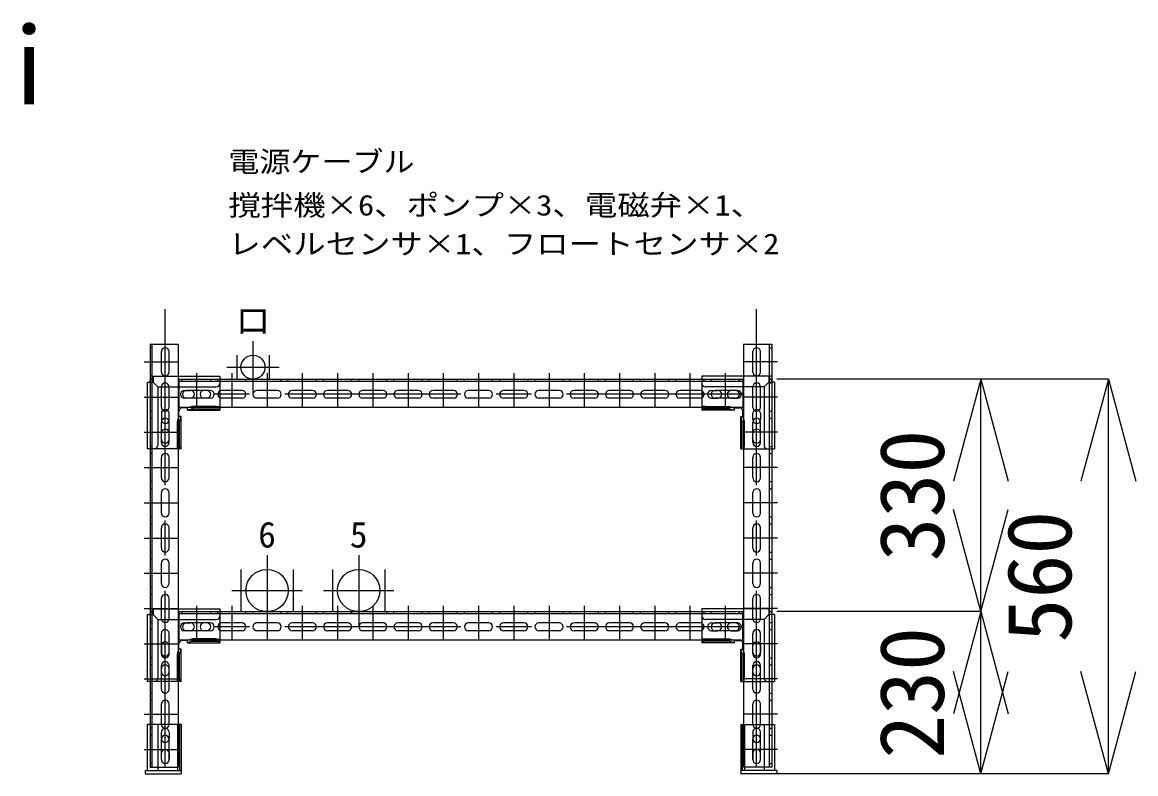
# Model space of a CAD drawing. Units: millimetres at full size, sheet at 1:50. Extents: x -29943 to 12787, y -4404 to 10657.
# Drawn here: x -1909 to -330, y -2350 to -1283 of the extents above; entities that cross this region are included whole.
import ezdxf
from ezdxf.enums import TextEntityAlignment as Align

# ---------------------------------------------------------------- set-up
doc = ezdxf.new("R2010")
doc.units = ezdxf.units.MM
doc.header["$LTSCALE"] = 50
doc.linetypes.add('CHAIN1', pattern=[8, 5, -1, 1, -1])
for name, color, linetype, lineweight in [('0-0_マルチ横', 3, 'Continuous', 9), ('0-1_接続金具', 7, 'Continuous', 18), ('0-3_マルチ縦', 3, 'Continuous', 9), ('0-D_PS寸法', 4, 'Continuous', 9), ('0-F_文字', 7, 'Continuous', 9), ('1-4_5\u3000冷却水移送配管', 7, 'Continuous', 9), ('1-5_6\u3000冷却水返送配管', 7, 'Continuous', 9), ('2-1_18\u3000汚泥洗浄設備用', 4, 'Continuous', 9)]:
    doc.layers.add(name, color=color, linetype=linetype, lineweight=lineweight)
doc.layers.add('0-8_PS№', color=7, linetype='Continuous')
doc.styles.add('ＭＳ ゴシック', font='')
doc.styles.get('ＭＳ ゴシック').set_extended_font_data('MS Gothic')

msp = doc.modelspace()

# ---------------------------------------------------------------- linework, layer by layer
at = {"layer": '0-0_マルチ横', "color": 4, "linetype": 'CHAIN1'}
for p, q in [((-1662.07, -1781.24), (-1662.07, -1829.54)), ((-1612.07, -1781.24), (-1612.07, -1829.54)), ((-1562.07, -1781.24), (-1562.07, -1829.54)), ((-1512.07, -1781.24), (-1512.07, -1829.54)), ((-1462.07, -1781.24), (-1462.07, -1829.54)), ((-1412.07, -1781.24), (-1412.07, -1829.54)), ((-1362.07, -1781.24), (-1362.07, -1829.54)), ((-1312.07, -1781.24), (-1312.07, -1829.54)), ((-1262.07, -1781.24), (-1262.07, -1829.54)), ((-1212.07, -1781.24), (-1212.07, -1829.54)), ((-1162.07, -1781.24), (-1162.07, -1829.54)), ((-1112.07, -1781.24), (-1112.07, -1829.54)), ((-1062.07, -1781.24), (-1062.07, -1829.54)), ((-1012.07, -1781.24), (-1012.07, -1829.54)), ((-962.07, -1781.24), (-962.07, -1829.54)), ((-912.07, -1781.24), (-912.07, -1829.54)), ((-887.07, -1811.04), (-1687.07, -1811.04)), ((-1662.07, -2111.24), (-1662.07, -2159.54)), ((-1612.07, -2111.24), (-1612.07, -2159.54)), ((-1562.07, -2111.24), (-1562.07, -2159.54)), ((-1512.07, -2111.24), (-1512.07, -2159.54)), ((-1462.07, -2111.24), (-1462.07, -2159.54)), ((-1412.07, -2111.24), (-1412.07, -2159.54)), ((-1362.07, -2111.24), (-1362.07, -2159.54)), ((-1312.07, -2111.24), (-1312.07, -2159.54)), ((-1262.07, -2111.24), (-1262.07, -2159.54)), ((-1212.07, -2111.24), (-1212.07, -2159.54)), ((-1162.07, -2111.24), (-1162.07, -2159.54)), ((-1112.07, -2111.24), (-1112.07, -2159.54)), ((-1062.07, -2111.24), (-1062.07, -2159.54)), ((-1012.07, -2111.24), (-1012.07, -2159.54)), ((-962.07, -2111.24), (-962.07, -2159.54)), ((-912.07, -2111.24), (-912.07, -2159.54)), ((-887.07, -2141.04), (-1687.07, -2141.04))]:
    msp.add_line(p, q, dxfattribs=at)
at = {"layer": '0-0_マルチ横'}
for p, q in [((-1687.07, -1789.54), (-1687.07, -1829.54)), ((-1687.07, -1789.54), (-887.07, -1789.54)), ((-887.07, -1792.74), (-1687.07, -1792.74)), ((-1682.07, -1792.74), (-1682.07, -1789.54)), ((-1642.07, -1792.74), (-1642.07, -1789.54)), ((-1632.07, -1792.74), (-1632.07, -1789.54)), ((-1592.07, -1792.74), (-1592.07, -1789.54)), ((-1582.07, -1792.74), (-1582.07, -1789.54)), ((-1542.07, -1792.74), (-1542.07, -1789.54)), ((-1532.07, -1792.74), (-1532.07, -1789.54)), ((-1492.07, -1792.74), (-1492.07, -1789.54)), ((-1482.07, -1792.74), (-1482.07, -1789.54)), ((-1442.07, -1792.74), (-1442.07, -1789.54)), ((-1432.07, -1792.74), (-1432.07, -1789.54)), ((-1392.07, -1792.74), (-1392.07, -1789.54)), ((-1382.07, -1792.74), (-1382.07, -1789.54)), ((-1342.07, -1792.74), (-1342.07, -1789.54)), ((-1332.07, -1792.74), (-1332.07, -1789.54)), ((-1292.07, -1792.74), (-1292.07, -1789.54)), ((-1282.07, -1792.74), (-1282.07, -1789.54)), ((-1242.07, -1792.74), (-1242.07, -1789.54)), ((-1232.07, -1792.74), (-1232.07, -1789.54)), ((-1192.07, -1792.74), (-1192.07, -1789.54)), ((-1182.07, -1792.74), (-1182.07, -1789.54)), ((-1142.07, -1792.74), (-1142.07, -1789.54)), ((-1132.07, -1792.74), (-1132.07, -1789.54)), ((-1092.07, -1792.74), (-1092.07, -1789.54)), ((-1082.07, -1792.74), (-1082.07, -1789.54)), ((-1042.07, -1792.74), (-1042.07, -1789.54)), ((-1032.07, -1792.74), (-1032.07, -1789.54)), ((-992.07, -1792.74), (-992.07, -1789.54)), ((-982.07, -1792.74), (-982.07, -1789.54)), ((-942.07, -1792.74), (-942.07, -1789.54)), ((-932.07, -1792.74), (-932.07, -1789.54)), ((-892.07, -1792.74), (-892.07, -1789.54)), ((-887.07, -1789.54), (-887.07, -1829.54)), ((-1647.57, -1805.54), (-1676.57, -1805.54)), ((-1647.57, -1816.54), (-1676.57, -1816.54)), ((-1597.57, -1805.54), (-1626.57, -1805.54)), ((-1597.57, -1816.54), (-1626.57, -1816.54)), ((-1547.57, -1805.54), (-1576.57, -1805.54)), ((-1547.57, -1816.54), (-1576.57, -1816.54)), ((-1497.57, -1805.54), (-1526.57, -1805.54)), ((-1497.57, -1816.54), (-1526.57, -1816.54)), ((-1447.57, -1805.54), (-1476.57, -1805.54)), ((-1447.57, -1816.54), (-1476.57, -1816.54)), ((-1397.57, -1805.54), (-1426.57, -1805.54)), ((-1397.57, -1816.54), (-1426.57, -1816.54)), ((-1347.57, -1805.54), (-1376.57, -1805.54)), ((-1347.57, -1816.54), (-1376.57, -1816.54)), ((-1297.57, -1805.54), (-1326.57, -1805.54)), ((-1297.57, -1816.54), (-1326.57, -1816.54)), ((-1247.57, -1805.54), (-1276.57, -1805.54)), ((-1247.57, -1816.54), (-1276.57, -1816.54)), ((-1197.57, -1805.54), (-1226.57, -1805.54)), ((-1197.57, -1816.54), (-1226.57, -1816.54)), ((-1147.57, -1805.54), (-1176.57, -1805.54)), ((-1147.57, -1816.54), (-1176.57, -1816.54)), ((-1097.57, -1805.54), (-1126.57, -1805.54)), ((-1097.57, -1816.54), (-1126.57, -1816.54)), ((-1047.57, -1805.54), (-1076.57, -1805.54)), ((-1047.57, -1816.54), (-1076.57, -1816.54)), ((-997.57, -1805.54), (-1026.57, -1805.54)), ((-997.57, -1816.54), (-1026.57, -1816.54)), ((-947.57, -1805.54), (-976.57, -1805.54)), ((-947.57, -1816.54), (-976.57, -1816.54)), ((-897.57, -1805.54), (-926.57, -1805.54)), ((-897.57, -1816.54), (-926.57, -1816.54)), ((-1687.07, -1829.54), (-887.07, -1829.54)), ((-1687.07, -2119.54), (-1687.07, -2159.54)), ((-1687.07, -2119.54), (-887.07, -2119.54)), ((-887.07, -2122.74), (-1687.07, -2122.74)), ((-1682.07, -2122.74), (-1682.07, -2119.54)), ((-1642.07, -2122.74), (-1642.07, -2119.54)), ((-1632.07, -2122.74), (-1632.07, -2119.54)), ((-1592.07, -2122.74), (-1592.07, -2119.54)), ((-1582.07, -2122.74), (-1582.07, -2119.54)), ((-1542.07, -2122.74), (-1542.07, -2119.54)), ((-1532.07, -2122.74), (-1532.07, -2119.54)), ((-1492.07, -2122.74), (-1492.07, -2119.54)), ((-1482.07, -2122.74), (-1482.07, -2119.54)), ((-1442.07, -2122.74), (-1442.07, -2119.54)), ((-1432.07, -2122.74), (-1432.07, -2119.54)), ((-1392.07, -2122.74), (-1392.07, -2119.54)), ((-1382.07, -2122.74), (-1382.07, -2119.54)), ((-1342.07, -2122.74), (-1342.07, -2119.54)), ((-1332.07, -2122.74), (-1332.07, -2119.54)), ((-1292.07, -2122.74), (-1292.07, -2119.54)), ((-1282.07, -2122.74), (-1282.07, -2119.54)), ((-1242.07, -2122.74), (-1242.07, -2119.54)), ((-1232.07, -2122.74), (-1232.07, -2119.54)), ((-1192.07, -2122.74), (-1192.07, -2119.54)), ((-1182.07, -2122.74), (-1182.07, -2119.54)), ((-1142.07, -2122.74), (-1142.07, -2119.54)), ((-1132.07, -2122.74), (-1132.07, -2119.54)), ((-1092.07, -2122.74), (-1092.07, -2119.54)), ((-1082.07, -2122.74), (-1082.07, -2119.54)), ((-1042.07, -2122.74), (-1042.07, -2119.54)), ((-1032.07, -2122.74), (-1032.07, -2119.54)), ((-992.07, -2122.74), (-992.07, -2119.54)), ((-982.07, -2122.74), (-982.07, -2119.54)), ((-942.07, -2122.74), (-942.07, -2119.54)), ((-932.07, -2122.74), (-932.07, -2119.54)), ((-892.07, -2122.74), (-892.07, -2119.54)), ((-887.07, -2159.54), (-887.07, -2119.54)), ((-1647.57, -2135.54), (-1676.57, -2135.54)), ((-1647.57, -2146.54), (-1676.57, -2146.54)), ((-1597.57, -2135.54), (-1626.57, -2135.54)), ((-1597.57, -2146.54), (-1626.57, -2146.54)), ((-1547.57, -2135.54), (-1576.57, -2135.54)), ((-1547.57, -2146.54), (-1576.57, -2146.54)), ((-1497.57, -2135.54), (-1526.57, -2135.54)), ((-1497.57, -2146.54), (-1526.57, -2146.54)), ((-1447.57, -2135.54), (-1476.57, -2135.54)), ((-1447.57, -2146.54), (-1476.57, -2146.54)), ((-1397.57, -2135.54), (-1426.57, -2135.54)), ((-1397.57, -2146.54), (-1426.57, -2146.54)), ((-1347.57, -2135.54), (-1376.57, -2135.54)), ((-1347.57, -2146.54), (-1376.57, -2146.54)), ((-1297.57, -2135.54), (-1326.57, -2135.54)), ((-1297.57, -2146.54), (-1326.57, -2146.54)), ((-1247.57, -2135.54), (-1276.57, -2135.54)), ((-1247.57, -2146.54), (-1276.57, -2146.54)), ((-1197.57, -2135.54), (-1226.57, -2135.54)), ((-1197.57, -2146.54), (-1226.57, -2146.54)), ((-1147.57, -2135.54), (-1176.57, -2135.54)), ((-1147.57, -2146.54), (-1176.57, -2146.54)), ((-1097.57, -2135.54), (-1126.57, -2135.54)), ((-1097.57, -2146.54), (-1126.57, -2146.54)), ((-1047.57, -2135.54), (-1076.57, -2135.54)), ((-1047.57, -2146.54), (-1076.57, -2146.54)), ((-997.57, -2135.54), (-1026.57, -2135.54)), ((-997.57, -2146.54), (-1026.57, -2146.54)), ((-947.57, -2135.54), (-976.57, -2135.54)), ((-947.57, -2146.54), (-976.57, -2146.54)), ((-897.57, -2135.54), (-926.57, -2135.54)), ((-897.57, -2146.54), (-926.57, -2146.54)), ((-1687.07, -2159.54), (-887.07, -2159.54))]:
    msp.add_line(p, q, dxfattribs=at)
for centre, start, end in [((-1676.57, -1811.04), 90, 270), ((-1647.57, -1811.04), 270, 90), ((-1626.57, -1811.04), 90, 270), ((-1597.57, -1811.04), 270, 90), ((-1576.57, -1811.04), 90, 270), ((-1547.57, -1811.04), 270, 90), ((-1526.57, -1811.04), 90, 270), ((-1497.57, -1811.04), 270, 90), ((-1476.57, -1811.04), 90, 270), ((-1447.57, -1811.04), 270, 90), ((-1426.57, -1811.04), 90, 270), ((-1397.57, -1811.04), 270, 90), ((-1376.57, -1811.04), 90, 270), ((-1347.57, -1811.04), 270, 90), ((-1326.57, -1811.04), 90, 270), ((-1297.57, -1811.04), 270, 90), ((-1276.57, -1811.04), 90, 270), ((-1247.57, -1811.04), 270, 90), ((-1226.57, -1811.04), 90, 270), ((-1197.57, -1811.04), 270, 90), ((-1176.57, -1811.04), 90, 270), ((-1147.57, -1811.04), 270, 90), ((-1126.57, -1811.04), 90, 270), ((-1097.57, -1811.04), 270, 90), ((-1076.57, -1811.04), 90, 270), ((-1047.57, -1811.04), 270, 90), ((-1026.57, -1811.04), 90, 270), ((-997.57, -1811.04), 270, 90), ((-976.57, -1811.04), 90, 270), ((-947.57, -1811.04), 270, 90), ((-926.57, -1811.04), 90, 270), ((-897.57, -1811.04), 270, 90), ((-1676.57, -2141.04), 90, 270), ((-1647.57, -2141.04), 270, 90), ((-1626.57, -2141.04), 90, 270), ((-1597.57, -2141.04), 270, 90), ((-1576.57, -2141.04), 90, 270), ((-1547.57, -2141.04), 270, 90), ((-1526.57, -2141.04), 90, 270), ((-1497.57, -2141.04), 270, 90), ((-1476.57, -2141.04), 90, 270), ((-1447.57, -2141.04), 270, 90), ((-1426.57, -2141.04), 90, 270), ((-1397.57, -2141.04), 270, 90), ((-1376.57, -2141.04), 90, 270), ((-1347.57, -2141.04), 270, 90), ((-1326.57, -2141.04), 90, 270), ((-1297.57, -2141.04), 270, 90), ((-1276.57, -2141.04), 90, 270), ((-1247.57, -2141.04), 270, 90), ((-1226.57, -2141.04), 90, 270), ((-1197.57, -2141.04), 270, 90), ((-1176.57, -2141.04), 90, 270), ((-1147.57, -2141.04), 270, 90), ((-1126.57, -2141.04), 90, 270), ((-1097.57, -2141.04), 270, 90), ((-1076.57, -2141.04), 90, 270), ((-1047.57, -2141.04), 270, 90), ((-1026.57, -2141.04), 90, 270), ((-997.57, -2141.04), 270, 90), ((-976.57, -2141.04), 90, 270), ((-947.57, -2141.04), 270, 90), ((-926.57, -2141.04), 90, 270), ((-897.57, -2141.04), 270, 90)]:
    msp.add_arc(centre, 5.5, start, end, dxfattribs=at)
at = {"layer": '0-1_接続金具'}
for p, q in [((-1732.07, -1793.79), (-1732.07, -1888.54)), ((-1732.07, -1793.79), (-1723.82, -1793.79)), ((-1723.82, -1785.54), (-1629.07, -1785.54)), ((-1723.82, -1785.54), (-1723.82, -1793.79)), ((-1723.82, -1793.79), (-1717.07, -1800.54)), ((-1717.07, -1800.54), (-1717.07, -1883.54)), ((-1717.07, -1800.54), (-1634.07, -1800.54)), ((-1629.07, -1785.54), (-1629.07, -1833.54)), ((-850.32, -1785.54), (-945.07, -1785.54)), ((-945.07, -1785.54), (-945.07, -1833.54)), ((-857.07, -1800.54), (-940.07, -1800.54)), ((-850.32, -1793.79), (-857.07, -1800.54)), ((-857.07, -1800.54), (-857.07, -1883.54)), ((-850.32, -1785.54), (-850.32, -1793.79)), ((-842.07, -1793.79), (-850.32, -1793.79)), ((-842.07, -1793.79), (-842.07, -1888.54)), ((-1679.57, -1805.54), (-1670.57, -1805.54)), ((-1670.57, -1816.54), (-1679.57, -1816.54)), ((-1642.57, -1805.54), (-1651.57, -1805.54)), ((-1642.57, -1816.54), (-1651.57, -1816.54)), ((-931.57, -1805.54), (-922.57, -1805.54)), ((-931.57, -1816.54), (-922.57, -1816.54)), ((-894.57, -1805.54), (-903.57, -1805.54)), ((-903.57, -1816.54), (-894.57, -1816.54)), ((-1675.07, -1830.38), (-1682.22, -1830.38)), ((-1668, -1828.33), (-1675.07, -1830.38)), ((-1675.07, -1833.54), (-1675.07, -1830.38)), ((-1668, -1831.48), (-1675.07, -1833.54)), ((-1668, -1831.48), (-1668, -1828.33)), ((-1634.07, -1828.33), (-1668, -1828.33)), ((-1668, -1831.48), (-1634.07, -1831.48)), ((-940.07, -1828.33), (-906.14, -1828.33)), ((-906.14, -1831.48), (-940.07, -1831.48)), ((-906.14, -1828.33), (-899.07, -1830.38)), ((-906.14, -1831.48), (-906.14, -1828.33)), ((-906.14, -1831.48), (-899.07, -1833.54)), ((-899.07, -1830.38), (-891.92, -1830.38)), ((-899.07, -1833.54), (-899.07, -1830.38)), ((-1712.07, -1838.04), (-1712.07, -1847.04)), ((-1701.07, -1847.04), (-1701.07, -1838.04)), ((-1689.28, -1849.61), (-1687.22, -1842.54)), ((-1687.22, -1842.54), (-1687.22, -1835.38)), ((-1684.07, -1842.54), (-1687.22, -1842.54)), ((-1686.13, -1849.61), (-1684.07, -1842.54)), ((-1684.07, -1888.54), (-1684.07, -1842.54)), ((-1675.07, -1833.54), (-1629.07, -1833.54)), ((-899.07, -1833.54), (-945.07, -1833.54)), ((-888.01, -1849.61), (-890.07, -1842.54)), ((-890.07, -1888.54), (-890.07, -1842.54)), ((-890.07, -1842.54), (-886.92, -1842.54)), ((-886.92, -1842.54), (-886.92, -1835.38)), ((-884.86, -1849.61), (-886.92, -1842.54)), ((-873.07, -1847.04), (-873.07, -1838.04)), ((-862.07, -1838.04), (-862.07, -1847.04)), ((-1686.13, -1849.61), (-1689.28, -1849.61)), ((-1689.28, -1883.54), (-1689.28, -1849.61)), ((-1686.13, -1883.54), (-1686.13, -1849.61)), ((-888.01, -1849.61), (-884.86, -1849.61)), ((-888.01, -1883.54), (-888.01, -1849.61)), ((-884.86, -1883.54), (-884.86, -1849.61)), ((-1712.07, -1875.04), (-1712.07, -1866.04)), ((-1701.07, -1875.04), (-1701.07, -1866.04)), ((-873.07, -1875.04), (-873.07, -1866.04)), ((-862.07, -1875.04), (-862.07, -1866.04)), ((-1684.07, -1888.54), (-1732.07, -1888.54)), ((-890.07, -1888.54), (-842.07, -1888.54)), ((-1723.82, -2115.54), (-1629.07, -2115.54)), ((-1723.82, -2115.54), (-1723.82, -2123.79)), ((-1629.07, -2115.54), (-1629.07, -2163.54)), ((-850.32, -2115.54), (-945.07, -2115.54)), ((-945.07, -2115.54), (-945.07, -2163.54)), ((-850.32, -2115.54), (-850.32, -2123.79)), ((-1732.07, -2123.79), (-1732.07, -2218.54)), ((-1732.07, -2123.79), (-1723.82, -2123.79)), ((-1723.82, -2123.79), (-1717.07, -2130.54)), ((-1717.07, -2130.54), (-1717.07, -2213.54)), ((-1717.07, -2130.54), (-1634.07, -2130.54)), ((-857.07, -2130.54), (-940.07, -2130.54)), ((-850.32, -2123.79), (-857.07, -2130.54)), ((-857.07, -2130.54), (-857.07, -2213.54)), ((-842.07, -2123.79), (-850.32, -2123.79)), ((-842.07, -2123.79), (-842.07, -2218.54)), ((-1679.57, -2135.54), (-1670.57, -2135.54)), ((-1670.57, -2146.54), (-1679.57, -2146.54)), ((-1642.57, -2135.54), (-1651.57, -2135.54)), ((-1642.57, -2146.54), (-1651.57, -2146.54)), ((-931.57, -2135.54), (-922.57, -2135.54)), ((-931.57, -2146.54), (-922.57, -2146.54)), ((-894.57, -2135.54), (-903.57, -2135.54)), ((-903.57, -2146.54), (-894.57, -2146.54)), ((-1675.07, -2160.38), (-1682.22, -2160.38)), ((-1668, -2158.33), (-1675.07, -2160.38)), ((-1675.07, -2163.54), (-1675.07, -2160.38)), ((-1668, -2161.48), (-1675.07, -2163.54)), ((-1675.07, -2163.54), (-1629.07, -2163.54)), ((-1668, -2161.48), (-1668, -2158.33)), ((-1634.07, -2158.33), (-1668, -2158.33)), ((-1668, -2161.48), (-1634.07, -2161.48)), ((-899.07, -2163.54), (-945.07, -2163.54)), ((-940.07, -2158.33), (-906.14, -2158.33)), ((-906.14, -2161.48), (-940.07, -2161.48)), ((-906.14, -2158.33), (-899.07, -2160.38)), ((-906.14, -2161.48), (-906.14, -2158.33)), ((-906.14, -2161.48), (-899.07, -2163.54)), ((-899.07, -2160.38), (-891.92, -2160.38)), ((-899.07, -2163.54), (-899.07, -2160.38)), ((-1712.07, -2168.04), (-1712.07, -2177.04)), ((-1701.07, -2177.04), (-1701.07, -2168.04)), ((-1689.28, -2179.61), (-1687.22, -2172.54)), ((-1686.13, -2179.61), (-1689.28, -2179.61)), ((-1689.28, -2213.54), (-1689.28, -2179.61)), ((-1687.22, -2172.54), (-1687.22, -2165.38)), ((-1684.07, -2172.54), (-1687.22, -2172.54)), ((-1686.13, -2179.61), (-1684.07, -2172.54)), ((-1686.13, -2213.54), (-1686.13, -2179.61)), ((-1684.07, -2218.54), (-1684.07, -2172.54)), ((-888.01, -2179.61), (-890.07, -2172.54)), ((-890.07, -2218.54), (-890.07, -2172.54)), ((-890.07, -2172.54), (-886.92, -2172.54)), ((-888.01, -2179.61), (-884.86, -2179.61)), ((-888.01, -2213.54), (-888.01, -2179.61)), ((-886.92, -2172.54), (-886.92, -2165.38)), ((-884.86, -2179.61), (-886.92, -2172.54)), ((-884.86, -2213.54), (-884.86, -2179.61)), ((-873.07, -2177.04), (-873.07, -2168.04)), ((-862.07, -2168.04), (-862.07, -2177.04)), ((-1712.07, -2205.04), (-1712.07, -2196.04)), ((-1701.07, -2205.04), (-1701.07, -2196.04)), ((-873.07, -2205.04), (-873.07, -2196.04)), ((-862.07, -2205.04), (-862.07, -2196.04)), ((-1684.07, -2218.54), (-1732.07, -2218.54)), ((-890.07, -2218.54), (-842.07, -2218.54)), ((-1684.07, -2279.54), (-1732.07, -2279.54)), ((-1732.07, -2279.54), (-1732.07, -2345.04)), ((-1717.07, -2279.54), (-1717.07, -2345.04)), ((-1689.24, -2279.54), (-1689.24, -2345.04)), ((-1686.09, -2279.54), (-1686.09, -2345.04)), ((-1684.07, -2279.54), (-1684.07, -2349.54)), ((-890.07, -2279.54), (-842.07, -2279.54)), ((-890.07, -2279.54), (-890.07, -2349.54)), ((-888.05, -2279.54), (-888.05, -2345.04)), ((-884.9, -2279.54), (-884.9, -2345.04)), ((-857.07, -2279.54), (-857.07, -2345.04)), ((-842.07, -2279.54), (-842.07, -2345.04)), ((-1712.07, -2299.54), (-1712.07, -2290.54)), ((-1701.07, -2290.54), (-1701.07, -2299.54)), ((-873.07, -2290.54), (-873.07, -2299.54)), ((-862.07, -2299.54), (-862.07, -2290.54)), ((-1712.07, -2329.54), (-1712.07, -2320.54)), ((-1701.07, -2320.54), (-1701.07, -2329.54)), ((-873.07, -2320.54), (-873.07, -2329.54)), ((-862.07, -2329.54), (-862.07, -2320.54)), ((-1735.07, -2345.04), (-1684.07, -2345.04)), ((-1735.07, -2345.04), (-1735.07, -2349.54)), ((-1735.07, -2349.54), (-1684.07, -2349.54)), ((-839.07, -2345.04), (-890.07, -2345.04)), ((-839.07, -2349.54), (-890.07, -2349.54)), ((-839.07, -2345.04), (-839.07, -2349.54))]:
    msp.add_line(p, q, dxfattribs=at)
for points in [[(-1634.07, -1828.33), (-1633.2, -1828.34), (-1632.36, -1828.39), (-1631.57, -1828.46), (-1630.86, -1828.57), (-1630.24, -1828.69), (-1629.74, -1828.84), (-1629.37, -1829), (-1629.15, -1829.18), (-1629.07, -1829.36)], [(-1634.07, -1831.48), (-1633.2, -1831.49), (-1632.36, -1831.54), (-1631.57, -1831.62), (-1630.86, -1831.72), (-1630.24, -1831.85), (-1629.74, -1831.99), (-1629.37, -1832.16), (-1629.15, -1832.33), (-1629.07, -1832.51)], [(-940.07, -1828.33), (-940.94, -1828.34), (-941.78, -1828.39), (-942.57, -1828.46), (-943.29, -1828.57), (-943.9, -1828.69), (-944.4, -1828.84), (-944.77, -1829), (-945, -1829.18), (-945.07, -1829.36)], [(-940.07, -1831.48), (-940.94, -1831.49), (-941.78, -1831.54), (-942.57, -1831.62), (-943.29, -1831.72), (-943.9, -1831.85), (-944.4, -1831.99), (-944.77, -1832.16), (-945, -1832.33), (-945.07, -1832.51)], [(-1688.25, -1888.54), (-1688.43, -1888.46), (-1688.6, -1888.23), (-1688.77, -1887.87), (-1688.91, -1887.37), (-1689.04, -1886.75), (-1689.14, -1886.04), (-1689.22, -1885.25), (-1689.26, -1884.4), (-1689.28, -1883.54)], [(-1685.1, -1888.54), (-1685.28, -1888.46), (-1685.45, -1888.23), (-1685.61, -1887.87), (-1685.76, -1887.37), (-1685.89, -1886.75), (-1685.99, -1886.04), (-1686.07, -1885.25), (-1686.11, -1884.4), (-1686.13, -1883.54)], [(-889.04, -1888.54), (-888.86, -1888.46), (-888.69, -1888.23), (-888.53, -1887.87), (-888.38, -1887.37), (-888.26, -1886.75), (-888.15, -1886.04), (-888.08, -1885.25), (-888.03, -1884.4), (-888.01, -1883.54)], [(-885.89, -1888.54), (-885.71, -1888.46), (-885.54, -1888.23), (-885.38, -1887.87), (-885.23, -1887.37), (-885.1, -1886.75), (-885, -1886.04), (-884.92, -1885.25), (-884.88, -1884.4), (-884.86, -1883.54)], [(-1634.07, -2158.33), (-1633.2, -2158.34), (-1632.36, -2158.39), (-1631.57, -2158.46), (-1630.86, -2158.57), (-1630.24, -2158.69), (-1629.74, -2158.84), (-1629.37, -2159), (-1629.15, -2159.18), (-1629.07, -2159.36)], [(-1634.07, -2161.48), (-1633.2, -2161.49), (-1632.36, -2161.54), (-1631.57, -2161.62), (-1630.86, -2161.72), (-1630.24, -2161.85), (-1629.74, -2161.99), (-1629.37, -2162.16), (-1629.15, -2162.33), (-1629.07, -2162.51)], [(-940.07, -2158.33), (-940.94, -2158.34), (-941.78, -2158.39), (-942.57, -2158.46), (-943.29, -2158.57), (-943.9, -2158.69), (-944.4, -2158.84), (-944.77, -2159), (-945, -2159.18), (-945.07, -2159.36)], [(-940.07, -2161.48), (-940.94, -2161.49), (-941.78, -2161.54), (-942.57, -2161.62), (-943.29, -2161.72), (-943.9, -2161.85), (-944.4, -2161.99), (-944.77, -2162.16), (-945, -2162.33), (-945.07, -2162.51)], [(-1688.25, -2218.54), (-1688.43, -2218.46), (-1688.6, -2218.23), (-1688.77, -2217.87), (-1688.91, -2217.37), (-1689.04, -2216.75), (-1689.14, -2216.04), (-1689.22, -2215.25), (-1689.26, -2214.4), (-1689.28, -2213.54)], [(-1685.1, -2218.54), (-1685.28, -2218.46), (-1685.45, -2218.23), (-1685.61, -2217.87), (-1685.76, -2217.37), (-1685.89, -2216.75), (-1685.99, -2216.04), (-1686.07, -2215.25), (-1686.11, -2214.4), (-1686.13, -2213.54)], [(-889.04, -2218.54), (-888.86, -2218.46), (-888.69, -2218.23), (-888.53, -2217.87), (-888.38, -2217.37), (-888.26, -2216.75), (-888.15, -2216.04), (-888.08, -2215.25), (-888.03, -2214.4), (-888.01, -2213.54)], [(-885.89, -2218.54), (-885.71, -2218.46), (-885.54, -2218.23), (-885.38, -2217.87), (-885.23, -2217.37), (-885.1, -2216.75), (-885, -2216.04), (-884.92, -2215.25), (-884.88, -2214.4), (-884.86, -2213.54)]]:
    msp.add_lwpolyline(points, dxfattribs=at)
for centre, radius, start, end in [((-1723.82, -1793.79), 5.05, 90, 180), ((-1634.07, -1795.54), 5, 270, 0), ((-940.07, -1795.54), 5, 180, 270), ((-850.32, -1793.79), 5.05, 0, 90), ((-1679.57, -1811.04), 5.5, 90, 270), ((-1670.57, -1811.04), 5.5, 270, 90), ((-1651.57, -1811.04), 5.5, 90, 270), ((-1642.57, -1811.04), 5.5, 270, 90), ((-931.57, -1811.04), 5.5, 90, 270), ((-922.57, -1811.04), 5.5, 270, 90), ((-903.57, -1811.04), 5.5, 90, 270), ((-894.57, -1811.04), 5.5, 270, 90), ((-1682.22, -1835.38), 5, 90, 180), ((-891.92, -1835.38), 5, 0, 90), ((-1706.57, -1838.04), 5.5, 0, 180), ((-1706.57, -1847.04), 5.5, 180, 0), ((-867.57, -1838.04), 5.5, 0, 180), ((-867.57, -1847.04), 5.5, 180, 0), ((-1706.57, -1866.04), 5.5, 0, 180), ((-867.57, -1866.04), 5.5, 0, 180), ((-1706.57, -1875.04), 5.5, 180, 0), ((-867.57, -1875.04), 5.5, 180, 0), ((-1722.07, -1883.54), 5, 270, 0), ((-852.07, -1883.54), 5, 180, 270), ((-1723.82, -2123.79), 5.05, 90, 180), ((-1634.07, -2125.54), 5, 270, 0), ((-940.07, -2125.54), 5, 180, 270), ((-850.32, -2123.79), 5.05, 0, 90), ((-1679.57, -2141.04), 5.5, 90, 270), ((-1670.57, -2141.04), 5.5, 270, 90), ((-1651.57, -2141.04), 5.5, 90, 270), ((-1642.57, -2141.04), 5.5, 270, 90), ((-931.57, -2141.04), 5.5, 90, 270), ((-922.57, -2141.04), 5.5, 270, 90), ((-903.57, -2141.04), 5.5, 90, 270), ((-894.57, -2141.04), 5.5, 270, 90), ((-1706.57, -2168.04), 5.5, 0, 180), ((-1682.22, -2165.38), 5, 90, 180), ((-891.92, -2165.38), 5, 0, 90), ((-867.57, -2168.04), 5.5, 0, 180), ((-1706.57, -2177.04), 5.5, 180, 0), ((-867.57, -2177.04), 5.5, 180, 0), ((-1706.57, -2196.04), 5.5, 0, 180), ((-867.57, -2196.04), 5.5, 0, 180), ((-1706.57, -2205.04), 5.5, 180, 0), ((-867.57, -2205.04), 5.5, 180, 0), ((-1722.07, -2213.54), 5, 270, 0), ((-852.07, -2213.54), 5, 180, 270), ((-1706.57, -2290.54), 5.5, 158.00054, 180), ((-1706.57, -2290.54), 5.5, 0, 158.00054), ((-867.57, -2290.54), 5.5, 21.99946, 180), ((-867.57, -2290.54), 5.5, 0, 21.99946), ((-1706.57, -2299.54), 5.5, 180, 0), ((-867.57, -2299.54), 5.5, 180, 0), ((-1706.57, -2320.54), 5.5, 0, 180), ((-867.57, -2320.54), 5.5, 0, 180), ((-1706.57, -2329.54), 5.5, 180, 0), ((-867.57, -2329.54), 5.5, 180, 0)]:
    msp.add_arc(centre, radius, start, end, dxfattribs=at)
at = {"layer": '0-3_マルチ縦', "color": 4, "linetype": 'CHAIN1'}
for p, q in [((-1706.57, -2340.04), (-1706.57, -1690.04)), ((-867.57, -2340.04), (-867.57, -1690.04)), ((-1736.37, -1765.04), (-1688.07, -1765.04)), ((-837.78, -1765.04), (-886.07, -1765.04)), ((-1736.37, -1815.04), (-1688.07, -1815.04)), ((-837.78, -1815.04), (-886.07, -1815.04)), ((-1736.37, -1865.04), (-1688.07, -1865.04)), ((-837.78, -1865.04), (-886.07, -1865.04)), ((-1736.37, -1915.04), (-1688.07, -1915.04)), ((-837.78, -1915.04), (-886.07, -1915.04)), ((-1736.37, -1965.04), (-1688.07, -1965.04)), ((-837.78, -1965.04), (-886.07, -1965.04)), ((-1736.37, -2015.04), (-1688.07, -2015.04)), ((-837.78, -2015.04), (-886.07, -2015.04)), ((-1736.37, -2065.04), (-1688.07, -2065.04)), ((-837.78, -2065.04), (-886.07, -2065.04)), ((-1736.37, -2115.04), (-1688.07, -2115.04)), ((-837.78, -2115.04), (-886.07, -2115.04)), ((-1736.37, -2165.04), (-1688.07, -2165.04)), ((-837.78, -2165.04), (-886.07, -2165.04)), ((-1736.37, -2215.04), (-1688.07, -2215.04)), ((-837.78, -2215.04), (-886.07, -2215.04)), ((-1736.37, -2265.04), (-1688.07, -2265.04)), ((-837.78, -2265.04), (-886.07, -2265.04)), ((-1736.37, -2315.04), (-1688.07, -2315.04)), ((-837.78, -2315.04), (-886.07, -2315.04))]:
    msp.add_line(p, q, dxfattribs=at)
at = {"layer": '0-3_マルチ縦'}
for p, q in [((-1728.07, -1740.04), (-1728.07, -2340.04)), ((-1728.07, -1740.04), (-1688.07, -1740.04)), ((-1724.87, -1745.04), (-1728.07, -1745.04)), ((-1724.87, -2340.04), (-1724.87, -1740.04)), ((-1712.07, -1779.54), (-1712.07, -1750.54)), ((-1701.07, -1779.54), (-1701.07, -1750.54)), ((-1688.07, -1740.04), (-1688.07, -2340.04)), ((-886.07, -1740.04), (-886.07, -2340.04)), ((-886.07, -1740.04), (-846.07, -1740.04)), ((-873.07, -1779.54), (-873.07, -1750.54)), ((-862.07, -1779.54), (-862.07, -1750.54)), ((-849.27, -2340.04), (-849.27, -1740.04)), ((-849.27, -1745.04), (-846.07, -1745.04)), ((-846.07, -1740.04), (-846.07, -2340.04)), ((-1724.87, -1785.04), (-1728.07, -1785.04)), ((-1724.87, -1795.04), (-1728.07, -1795.04)), ((-1712.07, -1829.54), (-1712.07, -1800.54)), ((-1701.07, -1829.54), (-1701.07, -1800.54)), ((-873.07, -1829.54), (-873.07, -1800.54)), ((-862.07, -1829.54), (-862.07, -1800.54)), ((-849.27, -1785.04), (-846.07, -1785.04)), ((-849.27, -1795.04), (-846.07, -1795.04)), ((-1724.87, -1835.04), (-1728.07, -1835.04)), ((-1724.87, -1845.04), (-1728.07, -1845.04)), ((-849.27, -1835.04), (-846.07, -1835.04)), ((-849.27, -1845.04), (-846.07, -1845.04)), ((-1712.07, -1879.54), (-1712.07, -1850.54)), ((-1701.07, -1879.54), (-1701.07, -1850.54)), ((-873.07, -1879.54), (-873.07, -1850.54)), ((-862.07, -1879.54), (-862.07, -1850.54)), ((-1724.87, -1885.04), (-1728.07, -1885.04)), ((-1724.87, -1895.04), (-1728.07, -1895.04)), ((-849.27, -1885.04), (-846.07, -1885.04)), ((-849.27, -1895.04), (-846.07, -1895.04)), ((-1712.07, -1929.54), (-1712.07, -1900.54)), ((-1701.07, -1929.54), (-1701.07, -1900.54)), ((-873.07, -1929.54), (-873.07, -1900.54)), ((-862.07, -1929.54), (-862.07, -1900.54)), ((-1724.87, -1935.04), (-1728.07, -1935.04)), ((-849.27, -1935.04), (-846.07, -1935.04)), ((-1724.87, -1945.04), (-1728.07, -1945.04)), ((-1712.07, -1979.54), (-1712.07, -1950.54)), ((-1701.07, -1979.54), (-1701.07, -1950.54)), ((-873.07, -1979.54), (-873.07, -1950.54)), ((-862.07, -1979.54), (-862.07, -1950.54)), ((-849.27, -1945.04), (-846.07, -1945.04)), ((-1724.87, -1985.04), (-1728.07, -1985.04)), ((-849.27, -1985.04), (-846.07, -1985.04)), ((-1724.87, -1995.04), (-1728.07, -1995.04)), ((-1712.07, -2029.54), (-1712.07, -2000.54)), ((-1701.07, -2029.54), (-1701.07, -2000.54)), ((-873.07, -2029.54), (-873.07, -2000.54)), ((-862.07, -2029.54), (-862.07, -2000.54)), ((-849.27, -1995.04), (-846.07, -1995.04)), ((-1724.87, -2035.04), (-1728.07, -2035.04)), ((-849.27, -2035.04), (-846.07, -2035.04)), ((-1724.87, -2045.04), (-1728.07, -2045.04)), ((-1712.07, -2079.54), (-1712.07, -2050.54)), ((-1701.07, -2079.54), (-1701.07, -2050.54)), ((-873.07, -2079.54), (-873.07, -2050.54)), ((-862.07, -2079.54), (-862.07, -2050.54)), ((-849.27, -2045.04), (-846.07, -2045.04)), ((-1724.87, -2085.04), (-1728.07, -2085.04)), ((-849.27, -2085.04), (-846.07, -2085.04)), ((-1724.87, -2095.04), (-1728.07, -2095.04)), ((-1712.07, -2129.54), (-1712.07, -2100.54)), ((-1701.07, -2129.54), (-1701.07, -2100.54)), ((-873.07, -2129.54), (-873.07, -2100.54)), ((-862.07, -2129.54), (-862.07, -2100.54)), ((-849.27, -2095.04), (-846.07, -2095.04)), ((-1724.87, -2135.04), (-1728.07, -2135.04)), ((-1724.87, -2145.04), (-1728.07, -2145.04)), ((-849.27, -2135.04), (-846.07, -2135.04)), ((-849.27, -2145.04), (-846.07, -2145.04)), ((-1712.07, -2179.54), (-1712.07, -2150.54)), ((-1701.07, -2179.54), (-1701.07, -2150.54)), ((-873.07, -2179.54), (-873.07, -2150.54)), ((-862.07, -2179.54), (-862.07, -2150.54)), ((-1724.87, -2185.04), (-1728.07, -2185.04)), ((-1724.87, -2195.04), (-1728.07, -2195.04)), ((-849.27, -2185.04), (-846.07, -2185.04)), ((-849.27, -2195.04), (-846.07, -2195.04)), ((-1712.07, -2229.54), (-1712.07, -2200.54)), ((-1701.07, -2229.54), (-1701.07, -2200.54)), ((-873.07, -2229.54), (-873.07, -2200.54)), ((-862.07, -2229.54), (-862.07, -2200.54)), ((-1724.87, -2235.04), (-1728.07, -2235.04)), ((-849.27, -2235.04), (-846.07, -2235.04)), ((-1724.87, -2245.04), (-1728.07, -2245.04)), ((-1712.07, -2279.54), (-1712.07, -2250.54)), ((-1701.07, -2279.54), (-1701.07, -2250.54)), ((-873.07, -2279.54), (-873.07, -2250.54)), ((-862.07, -2279.54), (-862.07, -2250.54)), ((-849.27, -2245.04), (-846.07, -2245.04)), ((-1724.87, -2285.04), (-1728.07, -2285.04)), ((-849.27, -2285.04), (-846.07, -2285.04)), ((-1724.87, -2295.04), (-1728.07, -2295.04)), ((-1712.07, -2329.54), (-1712.07, -2300.54)), ((-1701.07, -2329.54), (-1701.07, -2300.54)), ((-873.07, -2329.54), (-873.07, -2300.54)), ((-862.07, -2329.54), (-862.07, -2300.54)), ((-849.27, -2295.04), (-846.07, -2295.04)), ((-1724.87, -2335.04), (-1728.07, -2335.04)), ((-849.27, -2335.04), (-846.07, -2335.04)), ((-1728.07, -2340.04), (-1688.07, -2340.04)), ((-846.07, -2340.04), (-886.07, -2340.04))]:
    msp.add_line(p, q, dxfattribs=at)
for centre, start, end in [((-1706.57, -1750.54), 0, 180), ((-867.57, -1750.54), 0, 180), ((-1706.57, -1779.54), 180, 0), ((-867.57, -1779.54), 180, 0), ((-1706.57, -1800.54), 0, 180), ((-867.57, -1800.54), 0, 180), ((-1706.57, -1829.54), 180, 0), ((-867.57, -1829.54), 180, 0), ((-1706.57, -1850.54), 0, 180), ((-867.57, -1850.54), 0, 180), ((-1706.57, -1879.54), 180, 0), ((-867.57, -1879.54), 180, 0), ((-1706.57, -1900.54), 0, 180), ((-867.57, -1900.54), 0, 180), ((-1706.57, -1929.54), 180, 0), ((-867.57, -1929.54), 180, 0), ((-1706.57, -1950.54), 0, 180), ((-867.57, -1950.54), 0, 180), ((-1706.57, -1979.54), 180, 0), ((-867.57, -1979.54), 180, 0), ((-1706.57, -2000.54), 0, 180), ((-867.57, -2000.54), 0, 180), ((-1706.57, -2029.54), 180, 0), ((-867.57, -2029.54), 180, 0), ((-1706.57, -2050.54), 0, 180), ((-867.57, -2050.54), 0, 180), ((-1706.57, -2079.54), 180, 0), ((-867.57, -2079.54), 180, 0), ((-1706.57, -2100.54), 0, 180), ((-867.57, -2100.54), 0, 180), ((-1706.57, -2129.54), 180, 0), ((-867.57, -2129.54), 180, 0), ((-1706.57, -2150.54), 0, 180), ((-867.57, -2150.54), 0, 180), ((-1706.57, -2179.54), 180, 0), ((-867.57, -2179.54), 180, 0), ((-1706.57, -2200.54), 0, 180), ((-867.57, -2200.54), 0, 180), ((-1706.57, -2229.54), 180, 0), ((-867.57, -2229.54), 180, 0), ((-1706.57, -2250.54), 0, 180), ((-867.57, -2250.54), 0, 180), ((-1706.57, -2279.54), 180, 0), ((-867.57, -2279.54), 180, 0), ((-1706.57, -2300.54), 0, 180), ((-867.57, -2300.54), 0, 180), ((-1706.57, -2329.54), 180, 0), ((-867.57, -2329.54), 180, 0)]:
    msp.add_arc(centre, 5.5, start, end, dxfattribs=at)
at = {"layer": '0-D_PS寸法'}
for p, q in [((-549.27, -1789.54), (-839.07, -1789.54)), ((-549.27, -1789.54), (-588.09, -1934.42)), ((-549.27, -2119.54), (-549.27, -1789.54)), ((-549.27, -1789.54), (-510.45, -1934.42)), ((-368.53, -1789.54), (-549.27, -1789.54)), ((-368.53, -1789.54), (-407.36, -1934.42)), ((-368.53, -2349.54), (-368.53, -1789.54)), ((-368.53, -1789.54), (-329.71, -1934.42)), ((-549.27, -2119.54), (-588.09, -1974.65)), ((-549.27, -2119.54), (-510.45, -1974.65)), ((-549.27, -2119.54), (-839.07, -2119.54)), ((-549.27, -2119.54), (-588.09, -2264.42)), ((-549.27, -2349.54), (-549.27, -2119.54)), ((-549.27, -2119.54), (-510.45, -2264.42)), ((-549.27, -2349.54), (-588.09, -2204.65)), ((-549.27, -2349.54), (-510.45, -2204.65)), ((-368.53, -2349.54), (-407.36, -2204.65)), ((-368.53, -2349.54), (-329.71, -2204.65)), ((-549.27, -2349.54), (-839.07, -2349.54)), ((-368.53, -2349.54), (-549.27, -2349.54))]:
    msp.add_line(p, q, dxfattribs=at)
at = {"layer": '1-4_5\u3000冷却水移送配管', "color": 4, "linetype": 'CHAIN1'}
for p, q in [((-1432.07, -2039.54), (-1432.07, -2139.54)), ((-1482.07, -2089.54), (-1382.07, -2089.54))]:
    msp.add_line(p, q, dxfattribs=at)
at = {"layer": '1-4_5\u3000冷却水移送配管'}
for p, q in [((-1469.07, -2059.54), (-1469.07, -2119.54)), ((-1395.07, -2059.54), (-1395.07, -2119.54))]:
    msp.add_line(p, q, dxfattribs=at)
at = {"layer": '1-4_5\u3000冷却水移送配管', "color": 3}
msp.add_circle((-1432.07, -2089.54), 30, dxfattribs=at)
at = {"layer": '1-5_6\u3000冷却水返送配管', "color": 4, "linetype": 'CHAIN1'}
for p, q in [((-1562.07, -2039.54), (-1562.07, -2139.54)), ((-1612.07, -2089.54), (-1512.07, -2089.54))]:
    msp.add_line(p, q, dxfattribs=at)
at = {"layer": '1-5_6\u3000冷却水返送配管'}
for p, q in [((-1599.07, -2059.54), (-1599.07, -2119.54)), ((-1525.07, -2059.54), (-1525.07, -2119.54))]:
    msp.add_line(p, q, dxfattribs=at)
at = {"layer": '1-5_6\u3000冷却水返送配管', "color": 3}
msp.add_circle((-1562.07, -2089.54), 30, dxfattribs=at)
at = {"layer": '2-1_18\u3000汚泥洗浄設備用', "linetype": 'CHAIN1'}
for p, q in [((-1582.07, -1735.54), (-1582.07, -1809.54)), ((-1619.07, -1772.54), (-1545.07, -1772.54))]:
    msp.add_line(p, q, dxfattribs=at)
at = {"layer": '2-1_18\u3000汚泥洗浄設備用', "color": 7}
for p, q in [((-1605.07, -1755.54), (-1605.07, -1789.54)), ((-1559.07, -1755.54), (-1559.07, -1789.54))]:
    msp.add_line(p, q, dxfattribs=at)
at = {"layer": '2-1_18\u3000汚泥洗浄設備用', "color": 3}
msp.add_circle((-1582.07, -1772.54), 17, dxfattribs=at)

# ---------------------------------------------------------------- texts
at = {"layer": '0-8_PS№', "style": 'ＭＳ ゴシック'}
msp.add_text('i', height=110, dxfattribs=at).set_placement((-1937.2, -1432.41), align=Align.BOTTOM_LEFT)
at = {"layer": '0-D_PS寸法', "style": 'ＭＳ ゴシック'}
for s, p in [('330', (-574.27, -2048.29)), ('560', (-393.53, -2163.29)), ('230', (-574.27, -2328.29))]:
    msp.add_text(s, height=91.64, rotation=90, dxfattribs=at).set_placement(p, align=Align.BOTTOM_LEFT)
at = {"layer": '0-F_文字', "style": 'ＭＳ ゴシック'}
for s, width, p in [('電源ケーブル', 1.1, (-1616.99, -1504.42)), ('撹拌機×6、ポンプ×3、電磁弁×1、', 1.15, (-1616.99, -1566.17)), ('レベルセンサ×1、フロートセンサ×2', 1.15, (-1616.99, -1621.06))]:
    msp.add_text(s, height=29.33, dxfattribs=dict(at, width=width)).set_placement(p, align=Align.BOTTOM_LEFT)
for s, p in [('ロ', (-1607.07, -1735.54)), ('6', (-1574.57, -2039.54)), ('6', (-1574.57, -2039.54)), ('5', (-1444.57, -2039.54)), ('5', (-1444.57, -2039.54))]:
    msp.add_text(s, height=36.66, dxfattribs=at).set_placement(p, align=Align.BOTTOM_LEFT)

doc.saveas('drawing.dxf')
